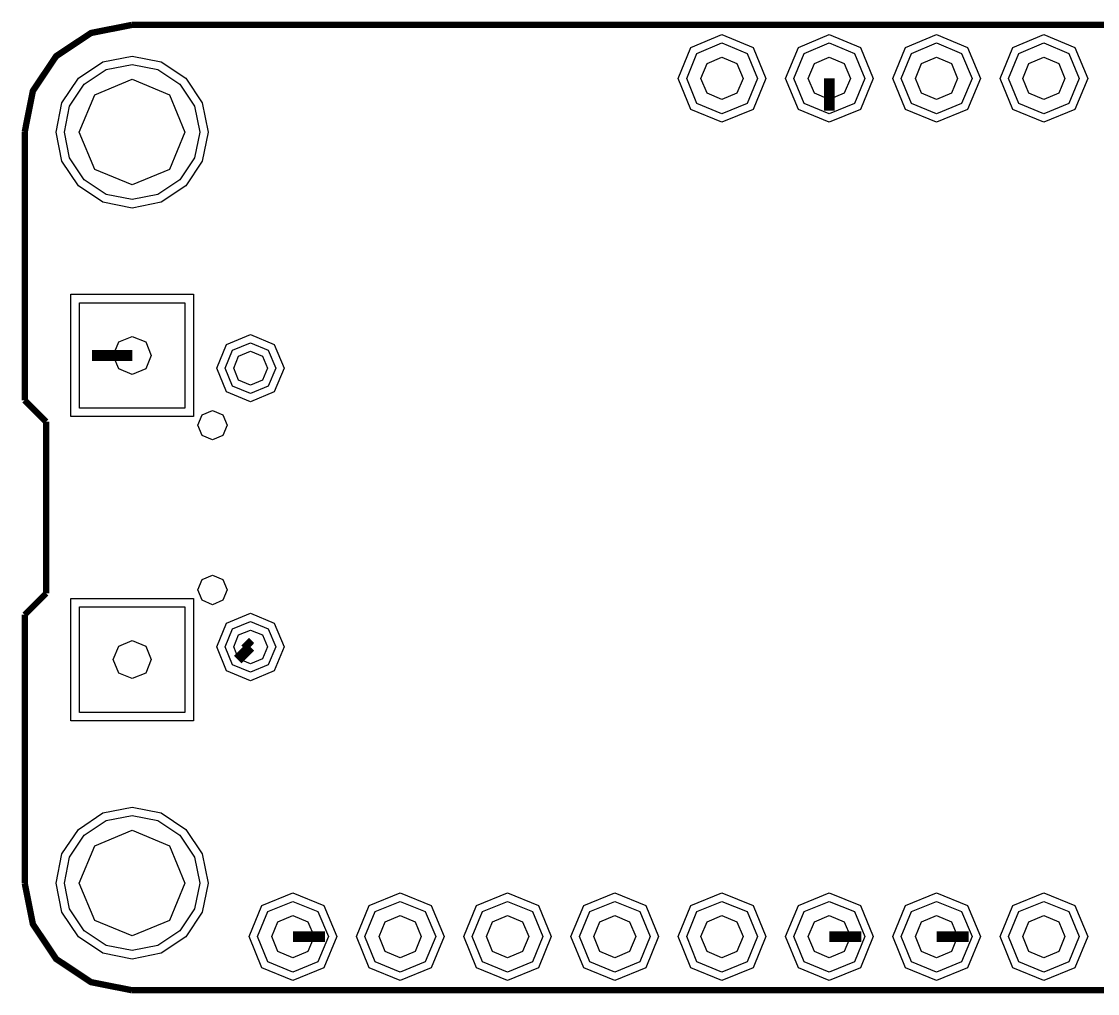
# Model space of a CAD drawing. Extents: x 0 to 2.01, y 0 to 0.91.
# Drawn here: x 0 to 1.003, y 0 to 0.906 of the extents above; entities that cross this region are included whole.
import ezdxf

# ---------------------------------------------------------------- set-up
doc = ezdxf.new("R2010")
doc.units = 0
doc.layers.get('0').update_dxf_attribs({"linetype": 'CONTINUOUS'})

msp = doc.modelspace()

# ---------------------------------------------------------------- linework, layer by layer
at = {"color": 52, "const_width": 0.00591}
for points in [[(0.1031, 0.9029), (0.0648, 0.8953), (0.0323, 0.8737), (0.0106, 0.8413), (0.003, 0.803)], [(1.903, 0.903), (0.103, 0.903)], [(0.003, 0.803), (0.003, 0.553)], [(0.003, 0.553), (0.023, 0.533)], [(0.023, 0.533), (0.023, 0.373)], [(0.023, 0.373), (0.003, 0.353)], [(0.003, 0.353), (0.003, 0.103)], [(0.003, 0.103), (0.0106, 0.0647), (0.0323, 0.0322), (0.0648, 0.0106), (0.1031, 0.003)], [(0.103, 0.003), (1.903, 0.003)]]:
    msp.add_lwpolyline(points, dxfattribs=at)
at = {"color": 14}
for points in [[(0.6939, 0.853), (0.682, 0.8241), (0.653, 0.8121), (0.6241, 0.8241), (0.6122, 0.853), (0.6241, 0.8818), (0.653, 0.8938), (0.682, 0.8818), (0.6939, 0.853)], [(0.7939, 0.853), (0.782, 0.8241), (0.753, 0.8121), (0.7242, 0.8241), (0.7122, 0.853), (0.7242, 0.8818), (0.753, 0.8938), (0.782, 0.8818), (0.7939, 0.853)], [(0.8939, 0.853), (0.8819, 0.8241), (0.853, 0.8121), (0.8242, 0.8241), (0.8122, 0.853), (0.8242, 0.8818), (0.853, 0.8938), (0.8819, 0.8818), (0.8939, 0.853)], [(0.9939, 0.853), (0.9819, 0.8241), (0.9531, 0.8121), (0.9242, 0.8241), (0.9122, 0.853), (0.9242, 0.8818), (0.9531, 0.8938), (0.9819, 0.8818), (0.9939, 0.853)], [(0.686, 0.853), (0.6764, 0.8296), (0.653, 0.82), (0.6297, 0.8296), (0.6201, 0.853), (0.6297, 0.8763), (0.653, 0.886), (0.6764, 0.8763), (0.686, 0.853)], [(0.686, 0.853), (0.6764, 0.8296), (0.653, 0.82), (0.6297, 0.8296), (0.6201, 0.853), (0.6297, 0.8763), (0.653, 0.886), (0.6764, 0.8763), (0.686, 0.853)], [(0.7861, 0.853), (0.7764, 0.8296), (0.753, 0.82), (0.7297, 0.8296), (0.7201, 0.853), (0.7297, 0.8763), (0.753, 0.886), (0.7764, 0.8763), (0.7861, 0.853)], [(0.7861, 0.853), (0.7764, 0.8296), (0.753, 0.82), (0.7297, 0.8296), (0.7201, 0.853), (0.7297, 0.8763), (0.753, 0.886), (0.7764, 0.8763), (0.7861, 0.853)], [(0.8861, 0.853), (0.8764, 0.8296), (0.853, 0.82), (0.8297, 0.8296), (0.82, 0.853), (0.8297, 0.8763), (0.853, 0.886), (0.8764, 0.8763), (0.8861, 0.853)], [(0.8861, 0.853), (0.8764, 0.8296), (0.853, 0.82), (0.8297, 0.8296), (0.82, 0.853), (0.8297, 0.8763), (0.853, 0.886), (0.8764, 0.8763), (0.8861, 0.853)], [(0.9861, 0.853), (0.9764, 0.8296), (0.9531, 0.82), (0.9297, 0.8296), (0.92, 0.853), (0.9297, 0.8763), (0.9531, 0.886), (0.9764, 0.8763), (0.9861, 0.853)], [(0.9861, 0.853), (0.9764, 0.8296), (0.9531, 0.82), (0.9297, 0.8296), (0.92, 0.853), (0.9297, 0.8763), (0.9531, 0.886), (0.9764, 0.8763), (0.9861, 0.853)], [(0.1739, 0.803), (0.1685, 0.7759), (0.1532, 0.7529), (0.1302, 0.7375), (0.1031, 0.7321), (0.0759, 0.7375), (0.053, 0.7529), (0.0375, 0.7759), (0.0322, 0.803), (0.0375, 0.8301), (0.053, 0.8531), (0.0759, 0.8684), (0.1031, 0.8738), (0.1302, 0.8684), (0.1532, 0.8531), (0.1685, 0.8301), (0.1739, 0.803)], [(0.1661, 0.803), (0.1612, 0.7789), (0.1476, 0.7584), (0.1271, 0.7448), (0.1031, 0.74), (0.0789, 0.7448), (0.0585, 0.7584), (0.0448, 0.7789), (0.04, 0.803), (0.0448, 0.8271), (0.0585, 0.8475), (0.0789, 0.8612), (0.1031, 0.8659), (0.1271, 0.8612), (0.1476, 0.8475), (0.1612, 0.8271), (0.1661, 0.803)], [(0.1661, 0.803), (0.1612, 0.7789), (0.1476, 0.7584), (0.1271, 0.7448), (0.1031, 0.74), (0.0789, 0.7448), (0.0585, 0.7584), (0.0448, 0.7789), (0.04, 0.803), (0.0448, 0.8271), (0.0585, 0.8475), (0.0789, 0.8612), (0.1031, 0.8659), (0.1271, 0.8612), (0.1476, 0.8475), (0.1612, 0.8271), (0.1661, 0.803)], [(0.0461, 0.6518), (0.1603, 0.6518), (0.1603, 0.5377), (0.0461, 0.5377), (0.0461, 0.6518)], [(0.054, 0.6439), (0.1524, 0.6439), (0.1524, 0.5455), (0.054, 0.5455), (0.054, 0.6439)], [(0.054, 0.6439), (0.1524, 0.6439), (0.1524, 0.5455), (0.054, 0.5455), (0.054, 0.6439)], [(0.245, 0.5829), (0.2357, 0.5607), (0.2135, 0.5514), (0.1912, 0.5607), (0.182, 0.5829), (0.1912, 0.6051), (0.2135, 0.6144), (0.2357, 0.6051), (0.245, 0.5829)], [(0.2371, 0.5829), (0.2301, 0.5662), (0.2135, 0.5592), (0.1968, 0.5662), (0.1899, 0.5829), (0.1968, 0.5996), (0.2135, 0.6065), (0.2301, 0.5996), (0.2371, 0.5829)], [(0.2371, 0.5829), (0.2301, 0.5662), (0.2135, 0.5592), (0.1968, 0.5662), (0.1899, 0.5829), (0.1968, 0.5996), (0.2135, 0.6065), (0.2301, 0.5996), (0.2371, 0.5829)], [(0.0461, 0.3683), (0.1603, 0.3683), (0.1603, 0.2542), (0.0461, 0.2542), (0.0461, 0.3683)], [(0.054, 0.3605), (0.1524, 0.3605), (0.1524, 0.262), (0.054, 0.262), (0.054, 0.3605)], [(0.054, 0.3605), (0.1524, 0.3605), (0.1524, 0.262), (0.054, 0.262), (0.054, 0.3605)], [(0.245, 0.323), (0.2357, 0.3008), (0.2135, 0.2916), (0.1912, 0.3008), (0.182, 0.323), (0.1912, 0.3453), (0.2135, 0.3545), (0.2357, 0.3453), (0.245, 0.323)], [(0.2371, 0.323), (0.2301, 0.3064), (0.2135, 0.2994), (0.1968, 0.3064), (0.1899, 0.323), (0.1968, 0.3398), (0.2135, 0.3467), (0.2301, 0.3398), (0.2371, 0.323)], [(0.2371, 0.323), (0.2301, 0.3064), (0.2135, 0.2994), (0.1968, 0.3064), (0.1899, 0.323), (0.1968, 0.3398), (0.2135, 0.3467), (0.2301, 0.3398), (0.2371, 0.323)], [(0.1739, 0.103), (0.1685, 0.0758), (0.1532, 0.0528), (0.1302, 0.0375), (0.1031, 0.0321), (0.0759, 0.0375), (0.053, 0.0528), (0.0375, 0.0758), (0.0322, 0.103), (0.0375, 0.1301), (0.053, 0.153), (0.0759, 0.1685), (0.1031, 0.1738), (0.1302, 0.1685), (0.1532, 0.153), (0.1685, 0.1301), (0.1739, 0.103)], [(0.1661, 0.103), (0.1612, 0.0789), (0.1476, 0.0584), (0.1271, 0.0448), (0.1031, 0.04), (0.0789, 0.0448), (0.0585, 0.0584), (0.0448, 0.0789), (0.04, 0.103), (0.0448, 0.1271), (0.0585, 0.1475), (0.0789, 0.1612), (0.1031, 0.166), (0.1271, 0.1612), (0.1476, 0.1475), (0.1612, 0.1271), (0.1661, 0.103)], [(0.1661, 0.103), (0.1612, 0.0789), (0.1476, 0.0584), (0.1271, 0.0448), (0.1031, 0.04), (0.0789, 0.0448), (0.0585, 0.0584), (0.0448, 0.0789), (0.04, 0.103), (0.0448, 0.1271), (0.0585, 0.1475), (0.0789, 0.1612), (0.1031, 0.166), (0.1271, 0.1612), (0.1476, 0.1475), (0.1612, 0.1271), (0.1661, 0.103)], [(0.2939, 0.053), (0.282, 0.024), (0.253, 0.0121), (0.2242, 0.024), (0.2122, 0.053), (0.2242, 0.0819), (0.253, 0.0939), (0.282, 0.0819), (0.2939, 0.053)], [(0.3939, 0.053), (0.3819, 0.024), (0.3531, 0.0121), (0.3242, 0.024), (0.3122, 0.053), (0.3242, 0.0819), (0.3531, 0.0939), (0.3819, 0.0819), (0.3939, 0.053)], [(0.4939, 0.053), (0.4819, 0.024), (0.4531, 0.0121), (0.4242, 0.024), (0.4122, 0.053), (0.4242, 0.0819), (0.4531, 0.0939), (0.4819, 0.0819), (0.4939, 0.053)], [(0.5939, 0.053), (0.582, 0.024), (0.5531, 0.0121), (0.5241, 0.024), (0.5122, 0.053), (0.5241, 0.0819), (0.5531, 0.0939), (0.582, 0.0819), (0.5939, 0.053)], [(0.6939, 0.053), (0.682, 0.024), (0.653, 0.0121), (0.6241, 0.024), (0.6122, 0.053), (0.6241, 0.0819), (0.653, 0.0939), (0.682, 0.0819), (0.6939, 0.053)], [(0.7939, 0.053), (0.782, 0.024), (0.753, 0.0121), (0.7242, 0.024), (0.7122, 0.053), (0.7242, 0.0819), (0.753, 0.0939), (0.782, 0.0819), (0.7939, 0.053)], [(0.8939, 0.053), (0.8819, 0.024), (0.853, 0.0121), (0.8242, 0.024), (0.8122, 0.053), (0.8242, 0.0819), (0.853, 0.0939), (0.8819, 0.0819), (0.8939, 0.053)], [(0.9939, 0.053), (0.9819, 0.024), (0.9531, 0.0121), (0.9242, 0.024), (0.9122, 0.053), (0.9242, 0.0819), (0.9531, 0.0939), (0.9819, 0.0819), (0.9939, 0.053)], [(0.2861, 0.053), (0.2764, 0.0296), (0.253, 0.02), (0.2297, 0.0296), (0.2201, 0.053), (0.2297, 0.0763), (0.253, 0.0859), (0.2764, 0.0763), (0.2861, 0.053)], [(0.2861, 0.053), (0.2764, 0.0296), (0.253, 0.02), (0.2297, 0.0296), (0.2201, 0.053), (0.2297, 0.0763), (0.253, 0.0859), (0.2764, 0.0763), (0.2861, 0.053)], [(0.3861, 0.053), (0.3764, 0.0296), (0.3531, 0.02), (0.3297, 0.0296), (0.32, 0.053), (0.3297, 0.0763), (0.3531, 0.0859), (0.3764, 0.0763), (0.3861, 0.053)], [(0.3861, 0.053), (0.3764, 0.0296), (0.3531, 0.02), (0.3297, 0.0296), (0.32, 0.053), (0.3297, 0.0763), (0.3531, 0.0859), (0.3764, 0.0763), (0.3861, 0.053)], [(0.4861, 0.053), (0.4764, 0.0296), (0.4531, 0.02), (0.4297, 0.0296), (0.42, 0.053), (0.4297, 0.0763), (0.4531, 0.0859), (0.4764, 0.0763), (0.4861, 0.053)], [(0.4861, 0.053), (0.4764, 0.0296), (0.4531, 0.02), (0.4297, 0.0296), (0.42, 0.053), (0.4297, 0.0763), (0.4531, 0.0859), (0.4764, 0.0763), (0.4861, 0.053)], [(0.586, 0.053), (0.5764, 0.0296), (0.5531, 0.02), (0.5297, 0.0296), (0.5201, 0.053), (0.5297, 0.0763), (0.5531, 0.0859), (0.5764, 0.0763), (0.586, 0.053)], [(0.586, 0.053), (0.5764, 0.0296), (0.5531, 0.02), (0.5297, 0.0296), (0.5201, 0.053), (0.5297, 0.0763), (0.5531, 0.0859), (0.5764, 0.0763), (0.586, 0.053)], [(0.686, 0.053), (0.6764, 0.0296), (0.653, 0.02), (0.6297, 0.0296), (0.6201, 0.053), (0.6297, 0.0763), (0.653, 0.0859), (0.6764, 0.0763), (0.686, 0.053)], [(0.686, 0.053), (0.6764, 0.0296), (0.653, 0.02), (0.6297, 0.0296), (0.6201, 0.053), (0.6297, 0.0763), (0.653, 0.0859), (0.6764, 0.0763), (0.686, 0.053)], [(0.7861, 0.053), (0.7764, 0.0296), (0.753, 0.02), (0.7297, 0.0296), (0.7201, 0.053), (0.7297, 0.0763), (0.753, 0.0859), (0.7764, 0.0763), (0.7861, 0.053)], [(0.7861, 0.053), (0.7764, 0.0296), (0.753, 0.02), (0.7297, 0.0296), (0.7201, 0.053), (0.7297, 0.0763), (0.753, 0.0859), (0.7764, 0.0763), (0.7861, 0.053)], [(0.8861, 0.053), (0.8764, 0.0296), (0.853, 0.02), (0.8297, 0.0296), (0.82, 0.053), (0.8297, 0.0763), (0.853, 0.0859), (0.8764, 0.0763), (0.8861, 0.053)], [(0.8861, 0.053), (0.8764, 0.0296), (0.853, 0.02), (0.8297, 0.0296), (0.82, 0.053), (0.8297, 0.0763), (0.853, 0.0859), (0.8764, 0.0763), (0.8861, 0.053)], [(0.9861, 0.053), (0.9764, 0.0296), (0.9531, 0.02), (0.9297, 0.0296), (0.92, 0.053), (0.9297, 0.0763), (0.9531, 0.0859), (0.9764, 0.0763), (0.9861, 0.053)], [(0.9861, 0.053), (0.9764, 0.0296), (0.9531, 0.02), (0.9297, 0.0296), (0.92, 0.053), (0.9297, 0.0763), (0.9531, 0.0859), (0.9764, 0.0763), (0.9861, 0.053)]]:
    msp.add_lwpolyline(points, close=True, dxfattribs=at)
at = {"color": 7}
for points in [[(0.6727, 0.853), (0.6669, 0.8391), (0.653, 0.8333), (0.6391, 0.8391), (0.6334, 0.853), (0.6391, 0.8669), (0.653, 0.8727), (0.6669, 0.8669), (0.6727, 0.853)], [(0.6727, 0.853), (0.6669, 0.8391), (0.653, 0.8333), (0.6391, 0.8391), (0.6334, 0.853), (0.6391, 0.8669), (0.653, 0.8727), (0.6669, 0.8669), (0.6727, 0.853)], [(0.7727, 0.853), (0.7669, 0.8391), (0.753, 0.8333), (0.7391, 0.8391), (0.7333, 0.853), (0.7391, 0.8669), (0.753, 0.8727), (0.7669, 0.8669), (0.7727, 0.853)], [(0.7727, 0.853), (0.7669, 0.8391), (0.753, 0.8333), (0.7391, 0.8391), (0.7333, 0.853), (0.7391, 0.8669), (0.753, 0.8727), (0.7669, 0.8669), (0.7727, 0.853)], [(0.8727, 0.853), (0.8669, 0.8391), (0.853, 0.8333), (0.8391, 0.8391), (0.8334, 0.853), (0.8391, 0.8669), (0.853, 0.8727), (0.8669, 0.8669), (0.8727, 0.853)], [(0.8727, 0.853), (0.8669, 0.8391), (0.853, 0.8333), (0.8391, 0.8391), (0.8334, 0.853), (0.8391, 0.8669), (0.853, 0.8727), (0.8669, 0.8669), (0.8727, 0.853)], [(0.9727, 0.853), (0.967, 0.8391), (0.9531, 0.8333), (0.9391, 0.8391), (0.9334, 0.853), (0.9391, 0.8669), (0.9531, 0.8727), (0.967, 0.8669), (0.9727, 0.853)], [(0.9727, 0.853), (0.967, 0.8391), (0.9531, 0.8333), (0.9391, 0.8391), (0.9334, 0.853), (0.9391, 0.8669), (0.9531, 0.8727), (0.967, 0.8669), (0.9727, 0.853)], [(0.1523, 0.803), (0.1379, 0.7682), (0.1031, 0.7537), (0.0683, 0.7682), (0.0538, 0.803), (0.0683, 0.8378), (0.1031, 0.8522), (0.1379, 0.8378), (0.1523, 0.803)], [(0.1523, 0.803), (0.1379, 0.7682), (0.1031, 0.7537), (0.0683, 0.7682), (0.0538, 0.803), (0.0683, 0.8378), (0.1031, 0.8522), (0.1379, 0.8378), (0.1523, 0.803)], [(0.121, 0.5947), (0.1158, 0.5822), (0.1032, 0.577), (0.0907, 0.5822), (0.0856, 0.5947), (0.0907, 0.6073), (0.1032, 0.6124), (0.1158, 0.6073), (0.121, 0.5947)], [(0.121, 0.5947), (0.1158, 0.5822), (0.1032, 0.577), (0.0907, 0.5822), (0.0856, 0.5947), (0.0907, 0.6073), (0.1032, 0.6124), (0.1158, 0.6073), (0.121, 0.5947)], [(0.2292, 0.5829), (0.2246, 0.5718), (0.2135, 0.5671), (0.2024, 0.5718), (0.1978, 0.5829), (0.2024, 0.594), (0.2135, 0.5986), (0.2246, 0.594), (0.2292, 0.5829)], [(0.2292, 0.5829), (0.2246, 0.5718), (0.2135, 0.5671), (0.2024, 0.5718), (0.1978, 0.5829), (0.2024, 0.594), (0.2135, 0.5986), (0.2246, 0.594), (0.2292, 0.5829)], [(0.1918, 0.5297), (0.1878, 0.52), (0.1781, 0.516), (0.1683, 0.52), (0.1643, 0.5297), (0.1683, 0.5395), (0.1781, 0.5435), (0.1878, 0.5395), (0.1918, 0.5297)], [(0.1918, 0.5297), (0.1878, 0.52), (0.1781, 0.516), (0.1683, 0.52), (0.1643, 0.5297), (0.1683, 0.5395), (0.1781, 0.5435), (0.1878, 0.5395), (0.1918, 0.5297)], [(0.1918, 0.3762), (0.1878, 0.3665), (0.1781, 0.3624), (0.1683, 0.3665), (0.1643, 0.3762), (0.1683, 0.386), (0.1781, 0.39), (0.1878, 0.386), (0.1918, 0.3762)], [(0.1918, 0.3762), (0.1878, 0.3665), (0.1781, 0.3624), (0.1683, 0.3665), (0.1643, 0.3762), (0.1683, 0.386), (0.1781, 0.39), (0.1878, 0.386), (0.1918, 0.3762)], [(0.2292, 0.323), (0.2246, 0.3119), (0.2135, 0.3073), (0.2024, 0.3119), (0.1978, 0.323), (0.2024, 0.3342), (0.2135, 0.3388), (0.2246, 0.3342), (0.2292, 0.323)], [(0.2292, 0.323), (0.2246, 0.3119), (0.2135, 0.3073), (0.2024, 0.3119), (0.1978, 0.323), (0.2024, 0.3342), (0.2135, 0.3388), (0.2246, 0.3342), (0.2292, 0.323)], [(0.121, 0.3113), (0.1158, 0.2987), (0.1032, 0.2935), (0.0907, 0.2987), (0.0856, 0.3113), (0.0907, 0.3238), (0.1032, 0.3289), (0.1158, 0.3238), (0.121, 0.3113)], [(0.121, 0.3113), (0.1158, 0.2987), (0.1032, 0.2935), (0.0907, 0.2987), (0.0856, 0.3113), (0.0907, 0.3238), (0.1032, 0.3289), (0.1158, 0.3238), (0.121, 0.3113)], [(0.1523, 0.103), (0.1379, 0.0681), (0.1031, 0.0538), (0.0683, 0.0681), (0.0538, 0.103), (0.0683, 0.1378), (0.1031, 0.1522), (0.1379, 0.1378), (0.1523, 0.103)], [(0.1523, 0.103), (0.1379, 0.0681), (0.1031, 0.0538), (0.0683, 0.0681), (0.0538, 0.103), (0.0683, 0.1378), (0.1031, 0.1522), (0.1379, 0.1378), (0.1523, 0.103)], [(0.2727, 0.053), (0.2669, 0.0391), (0.253, 0.0333), (0.2391, 0.0391), (0.2333, 0.053), (0.2391, 0.0669), (0.253, 0.0726), (0.2669, 0.0669), (0.2727, 0.053)], [(0.2727, 0.053), (0.2669, 0.0391), (0.253, 0.0333), (0.2391, 0.0391), (0.2333, 0.053), (0.2391, 0.0669), (0.253, 0.0726), (0.2669, 0.0669), (0.2727, 0.053)], [(0.3727, 0.053), (0.367, 0.0391), (0.3531, 0.0333), (0.3391, 0.0391), (0.3334, 0.053), (0.3391, 0.0669), (0.3531, 0.0726), (0.367, 0.0669), (0.3727, 0.053)], [(0.3727, 0.053), (0.367, 0.0391), (0.3531, 0.0333), (0.3391, 0.0391), (0.3334, 0.053), (0.3391, 0.0669), (0.3531, 0.0726), (0.367, 0.0669), (0.3727, 0.053)], [(0.4728, 0.053), (0.467, 0.0391), (0.4531, 0.0333), (0.4391, 0.0391), (0.4334, 0.053), (0.4391, 0.0669), (0.4531, 0.0726), (0.467, 0.0669), (0.4728, 0.053)], [(0.4728, 0.053), (0.467, 0.0391), (0.4531, 0.0333), (0.4391, 0.0391), (0.4334, 0.053), (0.4391, 0.0669), (0.4531, 0.0726), (0.467, 0.0669), (0.4728, 0.053)], [(0.5728, 0.053), (0.5669, 0.0391), (0.5531, 0.0333), (0.5391, 0.0391), (0.5334, 0.053), (0.5391, 0.0669), (0.5531, 0.0726), (0.5669, 0.0669), (0.5728, 0.053)], [(0.5728, 0.053), (0.5669, 0.0391), (0.5531, 0.0333), (0.5391, 0.0391), (0.5334, 0.053), (0.5391, 0.0669), (0.5531, 0.0726), (0.5669, 0.0669), (0.5728, 0.053)], [(0.6727, 0.053), (0.6669, 0.0391), (0.653, 0.0333), (0.6391, 0.0391), (0.6334, 0.053), (0.6391, 0.0669), (0.653, 0.0726), (0.6669, 0.0669), (0.6727, 0.053)], [(0.6727, 0.053), (0.6669, 0.0391), (0.653, 0.0333), (0.6391, 0.0391), (0.6334, 0.053), (0.6391, 0.0669), (0.653, 0.0726), (0.6669, 0.0669), (0.6727, 0.053)], [(0.7727, 0.053), (0.7669, 0.0391), (0.753, 0.0333), (0.7391, 0.0391), (0.7333, 0.053), (0.7391, 0.0669), (0.753, 0.0726), (0.7669, 0.0669), (0.7727, 0.053)], [(0.7727, 0.053), (0.7669, 0.0391), (0.753, 0.0333), (0.7391, 0.0391), (0.7333, 0.053), (0.7391, 0.0669), (0.753, 0.0726), (0.7669, 0.0669), (0.7727, 0.053)], [(0.8727, 0.053), (0.8669, 0.0391), (0.853, 0.0333), (0.8391, 0.0391), (0.8334, 0.053), (0.8391, 0.0669), (0.853, 0.0726), (0.8669, 0.0669), (0.8727, 0.053)], [(0.8727, 0.053), (0.8669, 0.0391), (0.853, 0.0333), (0.8391, 0.0391), (0.8334, 0.053), (0.8391, 0.0669), (0.853, 0.0726), (0.8669, 0.0669), (0.8727, 0.053)], [(0.9727, 0.053), (0.967, 0.0391), (0.9531, 0.0333), (0.9391, 0.0391), (0.9334, 0.053), (0.9391, 0.0669), (0.9531, 0.0726), (0.967, 0.0669), (0.9727, 0.053)], [(0.9727, 0.053), (0.967, 0.0391), (0.9531, 0.0333), (0.9391, 0.0391), (0.9334, 0.053), (0.9391, 0.0669), (0.9531, 0.0726), (0.967, 0.0669), (0.9727, 0.053)]]:
    msp.add_lwpolyline(points, close=True, dxfattribs=at)
at = {"color": 14, "const_width": 0.01}
for points in [[(0.753, 0.823), (0.753, 0.853)], [(0.0658, 0.5947), (0.1032, 0.5947)], [(0.2085, 0.328), (0.2135, 0.3231)], [(0.2016, 0.3113), (0.2135, 0.3231)], [(0.253, 0.053), (0.258, 0.053)], [(0.283, 0.053), (0.253, 0.053)], [(0.783, 0.053), (0.753, 0.053)], [(0.863, 0.053), (0.853, 0.053)], [(0.883, 0.053), (0.853, 0.053)]]:
    msp.add_lwpolyline(points, dxfattribs=at)

doc.saveas('drawing.dxf')
